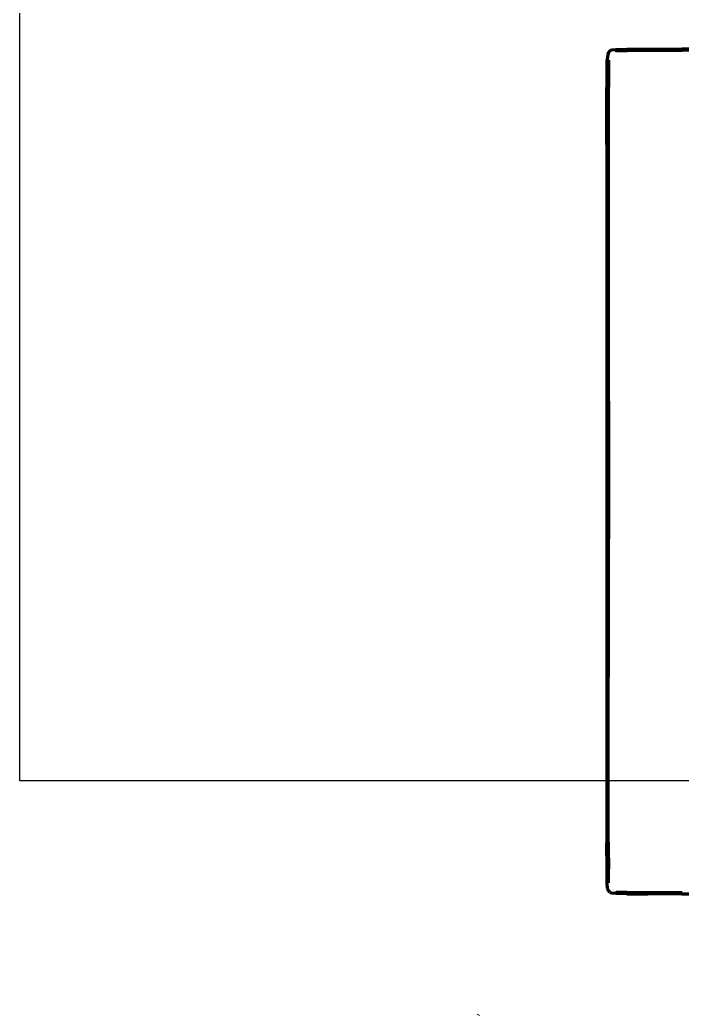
# Model space of a CAD drawing. Header units: millimetres. Extents: x 4307 to 31003, y 2809 to 20009.
# Drawn here: x 17159.6 to 17436.7, y 8439.9 to 8856.3 of the extents above; entities that cross this region are included whole.
import ezdxf

# ---------------------------------------------------------------- set-up
doc = ezdxf.new("R2010")
doc.units = ezdxf.units.MM
doc.layers.add('ProfileEdges', color=7, linetype='Continuous')

msp = doc.modelspace()

# ---------------------------------------------------------------- linework, layer by layer
msp.add_lwpolyline([(17159.58, 9782.64), (19682.84, 9782.64), (19682.84, 8537.98), (17159.58, 8537.98)], close=True)
at = {"layer": 'ProfileEdges', "lineweight": 211}
for p, q in [((17405.62, 8841.86), (17405.41, 8839.62)), ((17405.92, 8842.73), (17405.62, 8841.86)), ((17406.49, 8843.36), (17405.92, 8842.73)), ((17407.27, 8843.74), (17406.49, 8843.36)), ((17407.27, 8843.74), (17409.07, 8843.92)), ((17409.07, 8843.92), (17413.67, 8844.02)), ((17413.77, 8843.56), (17409.2, 8843.47)), ((17409.2, 8843.47), (17409.24, 8843.33)), ((17413.8, 8843.42), (17409.24, 8843.33)), ((17413.67, 8844.02), (17422.43, 8844.08)), ((17413.77, 8843.56), (17422.49, 8843.62)), ((17422.51, 8843.48), (17413.8, 8843.42)), ((17422.43, 8844.08), (17436.7, 8844.13)), ((17422.48, 8843.74), (17436.74, 8843.78)), ((17422.49, 8843.62), (17422.48, 8843.74)), ((17436.75, 8843.65), (17422.49, 8843.62)), ((17436.77, 8843.51), (17422.51, 8843.48)), ((17903.46, 8844.14), (17436.7, 8844.13)), ((17436.74, 8843.78), (17455.15, 8843.8)), ((17405.33, 8833.75), (17405.41, 8839.62)), ((17405.74, 8833.65), (17405.82, 8839.48)), ((17405.82, 8839.48), (17405.95, 8839.44)), ((17405.95, 8839.44), (17405.87, 8833.62)), ((17405.27, 8822.51), (17405.33, 8833.75)), ((17405.74, 8833.65), (17405.69, 8822.44)), ((17405.87, 8833.62), (17405.82, 8822.41)), ((17405.23, 8804.13), (17405.27, 8822.51)), ((17405.58, 8822.46), (17405.53, 8780.41)), ((17405.69, 8822.44), (17405.58, 8822.46)), ((17405.66, 8804.07), (17405.69, 8822.44)), ((17405.82, 8822.41), (17405.79, 8804.06)), ((17405.23, 8804.13), (17405.23, 8530.46)), ((17405.66, 8804.07), (17405.66, 8530.51)), ((17405.79, 8804.06), (17405.77, 8581.25)), ((17405.43, 8780.42), (17405.42, 8724.34)), ((17405.53, 8780.41), (17405.43, 8780.42)), ((17405.36, 8554.11), (17405.42, 8724.34)), ((17405.43, 8554.1), (17405.42, 8724.34)), ((17405.9, 8696.85), (17405.77, 8581.25)), ((17405.82, 8512.24), (17405.77, 8581.25)), ((17405.43, 8554.1), (17405.36, 8554.11)), ((17405.43, 8554.1), (17405.53, 8554.11)), ((17405.53, 8554.11), (17405.66, 8530.51)), ((17405.23, 8530.46), (17405.27, 8512.14)), ((17405.69, 8512.21), (17405.66, 8530.51)), ((17405.33, 8500.93), (17405.27, 8512.14)), ((17405.74, 8501.04), (17405.69, 8512.21)), ((17405.82, 8512.24), (17405.83, 8510.38)), ((17405.83, 8510.38), (17405.87, 8501.07)), ((17405.83, 8510.38), (17405.83, 8501.06)), ((17405.42, 8495.08), (17405.33, 8500.93)), ((17405.83, 8501.06), (17405.74, 8501.04)), ((17405.74, 8501.04), (17405.82, 8495.22)), ((17405.83, 8501.06), (17405.82, 8495.22)), ((17405.87, 8501.07), (17405.83, 8501.06)), ((17405.58, 8492.83), (17405.42, 8495.08)), ((17405.74, 8492.39), (17405.58, 8492.83)), ((17405.92, 8491.98), (17405.74, 8492.39)), ((17406.49, 8491.35), (17405.92, 8491.98)), ((17406.49, 8491.35), (17406.85, 8491.13)), ((17407.26, 8490.94), (17406.85, 8491.13)), ((17409.07, 8490.79), (17407.26, 8490.94)), ((17413.67, 8490.69), (17409.07, 8490.79)), ((17409.2, 8491.24), (17409.24, 8491.38)), ((17413.77, 8491.15), (17409.2, 8491.24)), ((17409.24, 8491.38), (17413.8, 8491.29)), ((17413.67, 8490.69), (17422.43, 8490.63)), ((17422.49, 8491.09), (17413.77, 8491.15)), ((17413.8, 8491.29), (17422.51, 8491.23)), ((17436.7, 8490.58), (17422.43, 8490.63)), ((17436.75, 8491.05), (17422.49, 8491.09)), ((17422.51, 8491.23), (17436.77, 8491.2)), ((17921.88, 8490.59), (17436.7, 8490.58)), ((17351.47, 8440.11), (17351.45, 8439.92))]:
    msp.add_line(p, q, dxfattribs=at)

doc.saveas('drawing.dxf')
